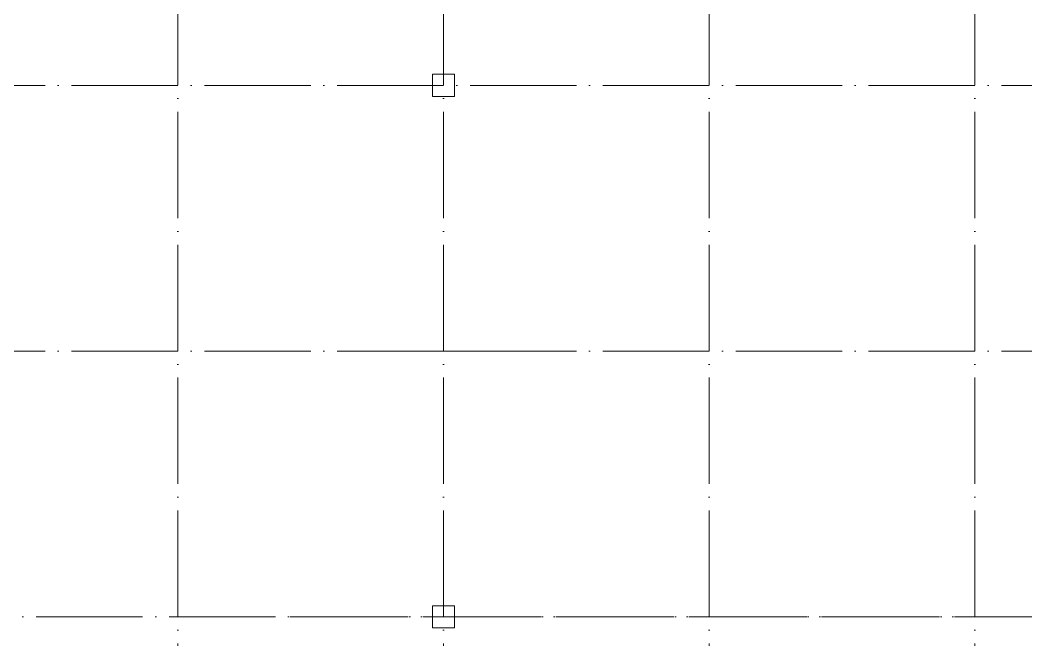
# Model space of a CAD drawing. Header units: millimetres. Extents: x -7047 to 653546, y -441812 to -147059.
# Drawn here: x 239823 to 262537, y -281247 to -267254 of the extents above; entities that cross this region are included whole.
import ezdxf

# ---------------------------------------------------------------- set-up
doc = ezdxf.new("R2010")
doc.units = ezdxf.units.MM
doc.linetypes.add('ACAD_ISO04W100', pattern=[30, 24, -3, 0, -3])
for name, color, linetype, lineweight in [('$Оbорудование', 173, 'Continuous', 20), ('1-Колонна', 244, 'Continuous', 60), ('Ось', 251, 'ACAD_ISO04W100', 9)]:
    doc.layers.add(name, color=color, linetype=linetype, lineweight=lineweight)

msp = doc.modelspace()

# ---------------------------------------------------------------- linework, layer by layer
at = {"layer": '$Оbорудование', "color": 1}
msp.add_line((249386.1, -274726.5), (249986.1, -274726.5), dxfattribs=at)
at = {"layer": '1-Колонна', "color": 7, "lineweight": 0}
for points in [[(249136.1, -268476.5), (249636.1, -268476.5), (249636.1, -268976.5), (249136.1, -268976.5)], [(249136.1, -280476.5), (249636.1, -280476.5), (249636.1, -280976.5), (249136.1, -280976.5)]]:
    msp.add_lwpolyline(points, close=True, dxfattribs=at)
at = {"layer": 'Ось', "color": 7, "lineweight": 0, "ltscale": 100}
for p, q in [((243386.1, -289726.5), (243386.1, -217836.8)), ((249386.1, -289726.5), (249386.1, -217836.8)), ((255386.1, -289726.5), (255386.1, -217836.8)), ((261386.1, -289726.5), (261386.1, -217836.8)), ((279386.1, -268726.5), (225186.1, -268726.5)), ((279386.1, -268726.5), (245922.4, -268726.5)), ((279386.1, -274726.5), (225186.1, -274726.5)), ((279386.1, -274726.5), (245922.4, -274726.5)), ((225186.1, -280726.5), (279386.1, -280726.5)), ((245922.4, -280726.5), (279386.1, -280726.5))]:
    msp.add_line(p, q, dxfattribs=at)

doc.saveas('drawing.dxf')
